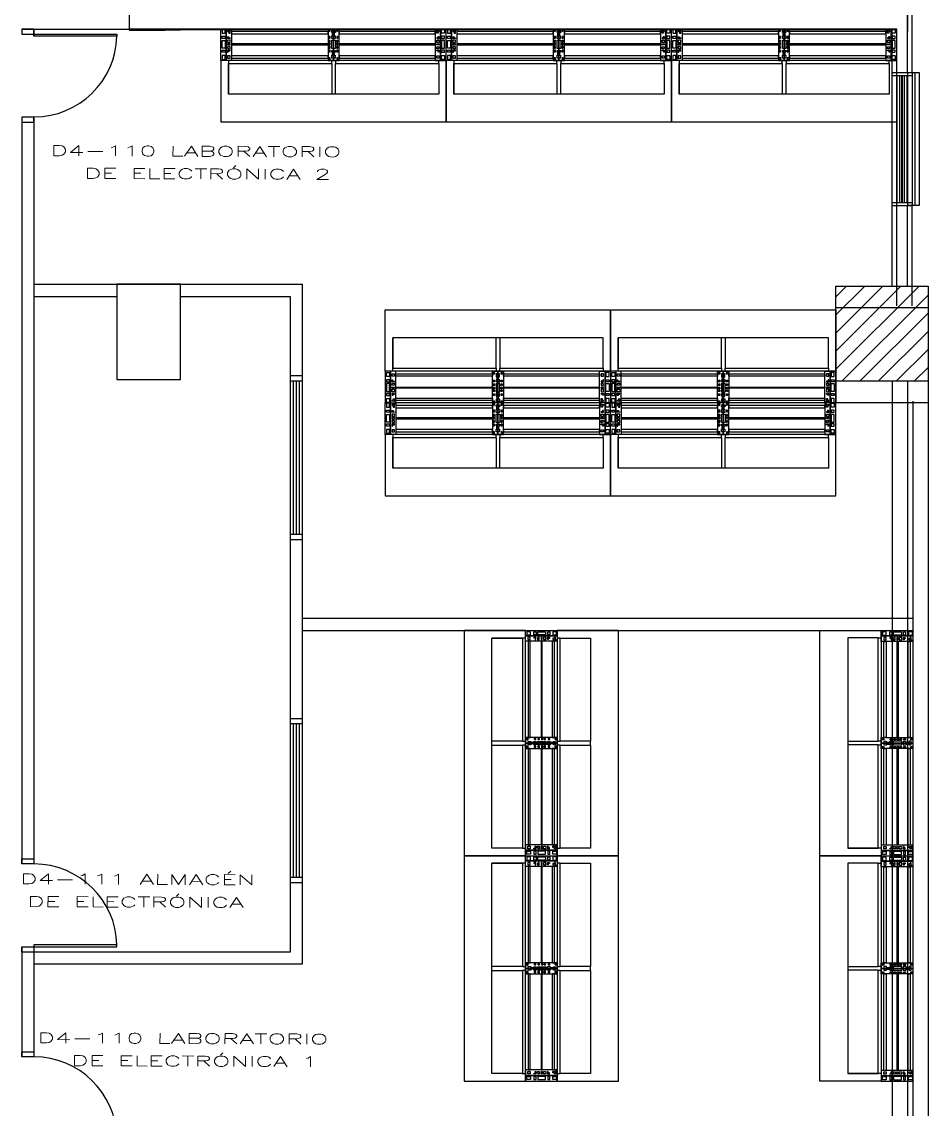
# Model space of a CAD drawing. Header units: metres. Extents: x 6495 to 6855, y 1254 to 1306.
# Drawn here: x 6546.28 to 6555.13, y 1271.83 to 1282.45 of the extents above; entities that cross this region are included whole.
import ezdxf

# ---------------------------------------------------------------- set-up
doc = ezdxf.new("R2010")
doc.units = ezdxf.units.M
for name, color, linetype in [('0-Grises', 252, 'Continuous'), ('0-Áreas', 150, 'Continuous'), ('A-MURO', 9, 'Continuous'), ('MUM_501', 7, 'Continuous')]:
    doc.layers.add(name, color=color, linetype=linetype)
doc.layers.add('0.Texto_Oficinas', color=7, linetype='Continuous', lineweight=20)
doc.styles.add('ROMANS', font='romans.shx')

# ---------------------------------------------------------------- blocks, each defined once
blk = doc.blocks.new('mueble2')
at = {"layer": 'MUM_501'}
for p, q in [((3455.39, 1505.995), (3455.427, 1505.995)), ((3456.435, 1505.697), (3456.435, 1505.995)), ((3454.413, 1505.359), (3455.355, 1505.359)), ((3455.463, 1505.359), (3456.405, 1505.359))]:
    blk.add_line(p, q, dxfattribs=at)
for points in [[(3454.309, 1506.267), (3454.309, 1505.668), (3456.509, 1505.668), (3456.509, 1506.267)], [(3454.382, 1505.995), (3455.39, 1505.995), (3455.39, 1505.697), (3454.382, 1505.697)], [(3455.427, 1505.995), (3456.435, 1505.995), (3456.435, 1505.697), (3455.427, 1505.697)], [(3454.355, 1505.618), (3454.324, 1505.618), (3454.324, 1505.656), (3454.355, 1505.656)], [(3454.382, 1505.668), (3455.39, 1505.668), (3455.39, 1505.697), (3454.382, 1505.697)], [(3454.416, 1505.62), (3455.355, 1505.62), (3455.355, 1505.643), (3454.416, 1505.643)], [(3455.425, 1505.642), (3455.425, 1505.615), (3455.425, 1505.615), (3455.418, 1505.615), (3455.418, 1505.584), (3455.425, 1505.584), (3455.425, 1505.568), (3455.391, 1505.568), (3455.391, 1505.585), (3455.402, 1505.585), (3455.402, 1505.615), (3455.392, 1505.615), (3455.392, 1505.643), (3455.425, 1505.643)], [(3455.427, 1505.668), (3456.435, 1505.668), (3456.435, 1505.697), (3455.427, 1505.697)], [(3455.463, 1505.62), (3456.405, 1505.62), (3456.405, 1505.643), (3455.463, 1505.643)], [(3456.466, 1505.618), (3456.497, 1505.618), (3456.497, 1505.656), (3456.466, 1505.656)], [(3454.401, 1505.514), (3454.401, 1505.503), (3454.377, 1505.503), (3454.377, 1505.514)], [(3455.355, 1505.513), (3454.416, 1505.513), (3454.416, 1505.504), (3455.355, 1505.504)], [(3455.391, 1505.55), (3455.425, 1505.55), (3455.425, 1505.468), (3455.391, 1505.468)], [(3456.405, 1505.513), (3455.463, 1505.513), (3455.463, 1505.504), (3456.405, 1505.504)], [(3456.419, 1505.514), (3456.419, 1505.503), (3456.443, 1505.503), (3456.443, 1505.514)], [(3454.355, 1505.363), (3454.324, 1505.363), (3454.324, 1505.401), (3454.355, 1505.401)], [(3454.401, 1505.492), (3454.401, 1505.468), (3454.377, 1505.468), (3454.377, 1505.492)], [(3454.389, 1505.445), (3454.401, 1505.445), (3454.401, 1505.451), (3454.377, 1505.451), (3454.377, 1505.434), (3454.389, 1505.434)], [(3454.416, 1505.384), (3455.355, 1505.384), (3455.355, 1505.406), (3454.416, 1505.406)], [(3455.425, 1505.451), (3455.425, 1505.424), (3455.425, 1505.424), (3455.418, 1505.424), (3455.418, 1505.394), (3455.425, 1505.394), (3455.425, 1505.377), (3455.391, 1505.377), (3455.391, 1505.394), (3455.402, 1505.394), (3455.402, 1505.424), (3455.392, 1505.424), (3455.392, 1505.452), (3455.425, 1505.452)], [(3455.463, 1505.384), (3456.405, 1505.384), (3456.405, 1505.406), (3455.463, 1505.406)], [(3456.419, 1505.492), (3456.419, 1505.468), (3456.443, 1505.468), (3456.443, 1505.492)], [(3456.432, 1505.445), (3456.419, 1505.445), (3456.419, 1505.451), (3456.443, 1505.451), (3456.443, 1505.434), (3456.432, 1505.434)], [(3456.466, 1505.363), (3456.497, 1505.363), (3456.497, 1505.401), (3456.466, 1505.401)]]:
    blk.add_lwpolyline(points, close=True, dxfattribs=at)
for points in [[(3454.309, 1505.668), (3454.309, 1505.359), (3454.363, 1505.359), (3454.363, 1505.668), (3454.309, 1505.668)], [(3454.363, 1505.668), (3454.363, 1505.359), (3454.416, 1505.359), (3454.416, 1505.668), (3454.363, 1505.668)], [(3454.401, 1505.643), (3454.401, 1505.621), (3454.377, 1505.621), (3454.377, 1505.643), (3454.401, 1505.643)], [(3455.355, 1505.668), (3455.355, 1505.359), (3455.409, 1505.359), (3455.409, 1505.668), (3455.355, 1505.668)], [(3455.366, 1505.656), (3455.366, 1505.641), (3455.378, 1505.641), (3455.378, 1505.657), (3455.366, 1505.657)], [(3455.409, 1505.668), (3455.409, 1505.359), (3455.463, 1505.359), (3455.463, 1505.668), (3455.409, 1505.668)], [(3455.442, 1505.656), (3455.442, 1505.641), (3455.454, 1505.641), (3455.454, 1505.657), (3455.442, 1505.657)], [(3456.458, 1505.668), (3456.458, 1505.359), (3456.405, 1505.359), (3456.405, 1505.668), (3456.458, 1505.668)], [(3456.419, 1505.643), (3456.419, 1505.621), (3456.443, 1505.621), (3456.443, 1505.643), (3456.419, 1505.643)], [(3456.509, 1505.668), (3456.509, 1505.359), (3456.458, 1505.359), (3456.458, 1505.668), (3456.509, 1505.668)], [(3454.324, 1505.585), (3454.324, 1505.564), (3454.355, 1505.564), (3454.355, 1505.585), (3454.324, 1505.585)], [(3454.324, 1505.547), (3454.324, 1505.471), (3454.355, 1505.471), (3454.355, 1505.547), (3454.324, 1505.547)], [(3454.384, 1505.585), (3454.384, 1505.572), (3454.401, 1505.572), (3454.401, 1505.565), (3454.377, 1505.565), (3454.377, 1505.585), (3454.384, 1505.585)], [(3454.401, 1505.55), (3454.401, 1505.532), (3454.377, 1505.532), (3454.377, 1505.545), (3454.384, 1505.545), (3454.384, 1505.551), (3454.401, 1505.551), (3454.401, 1505.55)], [(3455.366, 1505.581), (3455.366, 1505.566), (3455.378, 1505.566), (3455.378, 1505.582), (3455.366, 1505.582)], [(3455.366, 1505.544), (3455.366, 1505.53), (3455.378, 1505.53), (3455.378, 1505.546), (3455.366, 1505.546)], [(3455.366, 1505.511), (3455.366, 1505.496), (3455.378, 1505.496), (3455.378, 1505.512), (3455.366, 1505.512)], [(3455.443, 1505.581), (3455.443, 1505.566), (3455.455, 1505.566), (3455.455, 1505.582), (3455.443, 1505.582)], [(3455.443, 1505.544), (3455.443, 1505.53), (3455.455, 1505.53), (3455.455, 1505.546), (3455.443, 1505.546)], [(3455.443, 1505.511), (3455.443, 1505.496), (3455.455, 1505.496), (3455.455, 1505.512), (3455.443, 1505.512)], [(3456.437, 1505.585), (3456.437, 1505.572), (3456.419, 1505.572), (3456.419, 1505.565), (3456.443, 1505.565), (3456.443, 1505.585), (3456.437, 1505.585)], [(3456.419, 1505.55), (3456.419, 1505.532), (3456.443, 1505.532), (3456.443, 1505.545), (3456.437, 1505.545), (3456.437, 1505.551), (3456.419, 1505.551), (3456.419, 1505.55)], [(3456.497, 1505.585), (3456.497, 1505.564), (3456.466, 1505.564), (3456.466, 1505.585), (3456.497, 1505.585)], [(3456.497, 1505.547), (3456.497, 1505.471), (3456.466, 1505.471), (3456.466, 1505.547), (3456.497, 1505.547)], [(3454.324, 1505.451), (3454.324, 1505.43), (3454.355, 1505.43), (3454.355, 1505.451), (3454.324, 1505.451)], [(3454.388, 1505.399), (3454.401, 1505.399), (3454.401, 1505.376), (3454.377, 1505.376), (3454.377, 1505.384), (3454.388, 1505.384), (3454.388, 1505.399)], [(3455.366, 1505.485), (3455.366, 1505.471), (3455.378, 1505.471), (3455.378, 1505.487), (3455.366, 1505.487)], [(3455.366, 1505.446), (3455.366, 1505.431), (3455.378, 1505.431), (3455.378, 1505.447), (3455.366, 1505.447)], [(3455.443, 1505.485), (3455.443, 1505.471), (3455.455, 1505.471), (3455.455, 1505.487), (3455.443, 1505.487)], [(3455.443, 1505.446), (3455.443, 1505.431), (3455.455, 1505.431), (3455.455, 1505.447), (3455.443, 1505.447)], [(3456.432, 1505.399), (3456.419, 1505.399), (3456.419, 1505.376), (3456.443, 1505.376), (3456.443, 1505.384), (3456.432, 1505.384), (3456.432, 1505.399)], [(3456.497, 1505.451), (3456.497, 1505.43), (3456.466, 1505.43), (3456.466, 1505.451), (3456.497, 1505.451)], [(3454.401, 1505.373), (3454.401, 1505.368), (3454.406, 1505.368), (3454.406, 1505.373), (3454.401, 1505.373)], [(3455.366, 1505.378), (3455.366, 1505.364), (3455.378, 1505.364), (3455.378, 1505.38), (3455.366, 1505.38)], [(3455.443, 1505.378), (3455.443, 1505.364), (3455.455, 1505.364), (3455.455, 1505.38), (3455.443, 1505.38)], [(3456.419, 1505.373), (3456.419, 1505.368), (3456.415, 1505.368), (3456.415, 1505.373), (3456.419, 1505.373)]]:
    blk.add_lwpolyline(points, dxfattribs=at)
blk = doc.blocks.new('mueble')
at = {"layer": 'MUM_501'}
for p, q in [((3576.475, 1500.975), (3576.512, 1500.975)), ((3577.52, 1500.677), (3577.52, 1500.975)), ((3577.52, 1500.31), (3577.52, 1500.012)), ((3576.475, 1500.012), (3576.512, 1500.012))]:
    blk.add_line(p, q, dxfattribs=at)
for points in [[(3575.394, 1501.247), (3575.394, 1500.648), (3577.594, 1500.648), (3577.594, 1501.247)], [(3575.468, 1500.975), (3576.475, 1500.975), (3576.475, 1500.677), (3575.468, 1500.677)], [(3576.512, 1500.975), (3577.52, 1500.975), (3577.52, 1500.677), (3576.512, 1500.677)], [(3575.44, 1500.599), (3575.409, 1500.599), (3575.409, 1500.636), (3575.44, 1500.636)], [(3575.468, 1500.648), (3576.475, 1500.648), (3576.475, 1500.677), (3575.468, 1500.677)], [(3575.502, 1500.601), (3576.441, 1500.601), (3576.441, 1500.623), (3575.502, 1500.623)], [(3576.511, 1500.622), (3576.511, 1500.595), (3576.511, 1500.595), (3576.503, 1500.595), (3576.503, 1500.565), (3576.51, 1500.565), (3576.51, 1500.548), (3576.476, 1500.548), (3576.476, 1500.565), (3576.487, 1500.565), (3576.487, 1500.595), (3576.478, 1500.595), (3576.478, 1500.623), (3576.511, 1500.623)], [(3576.512, 1500.648), (3577.52, 1500.648), (3577.52, 1500.677), (3576.512, 1500.677)], [(3576.548, 1500.601), (3577.49, 1500.601), (3577.49, 1500.623), (3576.548, 1500.623)], [(3577.551, 1500.599), (3577.582, 1500.599), (3577.582, 1500.636), (3577.551, 1500.636)], [(3576.476, 1500.53), (3576.51, 1500.53), (3576.51, 1500.448), (3576.476, 1500.448)], [(3575.487, 1500.495), (3575.487, 1500.484), (3575.463, 1500.484), (3575.463, 1500.495)], [(3575.487, 1500.472), (3575.487, 1500.449), (3575.463, 1500.449), (3575.463, 1500.472)], [(3575.474, 1500.426), (3575.487, 1500.426), (3575.487, 1500.432), (3575.463, 1500.432), (3575.463, 1500.414), (3575.474, 1500.414)], [(3576.441, 1500.493), (3575.502, 1500.493), (3575.502, 1500.485), (3576.441, 1500.485)], [(3576.511, 1500.431), (3576.511, 1500.405), (3576.511, 1500.405), (3576.503, 1500.405), (3576.503, 1500.374), (3576.51, 1500.374), (3576.51, 1500.357), (3576.476, 1500.357), (3576.476, 1500.374), (3576.487, 1500.374), (3576.487, 1500.405), (3576.478, 1500.405), (3576.478, 1500.433), (3576.511, 1500.433)], [(3577.49, 1500.493), (3576.548, 1500.493), (3576.548, 1500.485), (3577.49, 1500.485)], [(3577.505, 1500.495), (3577.505, 1500.484), (3577.529, 1500.484), (3577.529, 1500.495)], [(3577.505, 1500.472), (3577.505, 1500.449), (3577.529, 1500.449), (3577.529, 1500.472)], [(3577.517, 1500.426), (3577.505, 1500.426), (3577.505, 1500.432), (3577.529, 1500.432), (3577.529, 1500.414), (3577.517, 1500.414)], [(3575.394, 1500.339), (3575.394, 1499.739), (3577.594, 1499.739), (3577.594, 1500.339)], [(3575.44, 1500.344), (3575.409, 1500.344), (3575.409, 1500.381), (3575.44, 1500.381)], [(3575.468, 1500.31), (3576.475, 1500.31), (3576.475, 1500.339), (3575.468, 1500.339)], [(3575.468, 1500.31), (3576.475, 1500.31), (3576.475, 1500.012), (3575.468, 1500.012)], [(3575.502, 1500.364), (3576.441, 1500.364), (3576.441, 1500.387), (3575.502, 1500.387)], [(3576.512, 1500.31), (3577.52, 1500.31), (3577.52, 1500.339), (3576.512, 1500.339)], [(3576.512, 1500.31), (3577.52, 1500.31), (3577.52, 1500.012), (3576.512, 1500.012)], [(3576.548, 1500.364), (3577.49, 1500.364), (3577.49, 1500.387), (3576.548, 1500.387)], [(3577.551, 1500.344), (3577.582, 1500.344), (3577.582, 1500.381), (3577.551, 1500.381)]]:
    blk.add_lwpolyline(points, close=True, dxfattribs=at)
for points in [[(3575.394, 1500.648), (3575.394, 1500.339), (3575.448, 1500.339), (3575.448, 1500.648), (3575.394, 1500.648)], [(3575.448, 1500.648), (3575.448, 1500.339), (3575.502, 1500.339), (3575.502, 1500.648), (3575.448, 1500.648)], [(3575.487, 1500.624), (3575.487, 1500.602), (3575.463, 1500.602), (3575.463, 1500.624), (3575.487, 1500.624)], [(3576.441, 1500.648), (3576.441, 1500.339), (3576.494, 1500.339), (3576.494, 1500.648), (3576.441, 1500.648)], [(3576.451, 1500.636), (3576.451, 1500.621), (3576.463, 1500.621), (3576.463, 1500.637), (3576.451, 1500.637)], [(3576.494, 1500.648), (3576.494, 1500.339), (3576.548, 1500.339), (3576.548, 1500.648), (3576.494, 1500.648)], [(3576.527, 1500.636), (3576.527, 1500.621), (3576.54, 1500.621), (3576.54, 1500.637), (3576.527, 1500.637)], [(3577.543, 1500.648), (3577.543, 1500.339), (3577.49, 1500.339), (3577.49, 1500.648), (3577.543, 1500.648)], [(3577.505, 1500.624), (3577.505, 1500.602), (3577.529, 1500.602), (3577.529, 1500.624), (3577.505, 1500.624)], [(3577.594, 1500.648), (3577.594, 1500.339), (3577.543, 1500.339), (3577.543, 1500.648), (3577.594, 1500.648)], [(3575.409, 1500.565), (3575.409, 1500.544), (3575.44, 1500.544), (3575.44, 1500.565), (3575.409, 1500.565)], [(3575.409, 1500.527), (3575.409, 1500.451), (3575.44, 1500.451), (3575.44, 1500.527), (3575.409, 1500.527)], [(3575.469, 1500.565), (3575.469, 1500.552), (3575.487, 1500.552), (3575.487, 1500.546), (3575.463, 1500.546), (3575.463, 1500.565), (3575.469, 1500.565)], [(3575.487, 1500.53), (3575.487, 1500.513), (3575.463, 1500.513), (3575.463, 1500.525), (3575.47, 1500.525), (3575.47, 1500.531), (3575.487, 1500.531), (3575.487, 1500.53)], [(3576.451, 1500.561), (3576.451, 1500.547), (3576.463, 1500.547), (3576.463, 1500.563), (3576.451, 1500.563)], [(3576.451, 1500.525), (3576.451, 1500.51), (3576.463, 1500.51), (3576.463, 1500.526), (3576.451, 1500.526)], [(3576.528, 1500.561), (3576.528, 1500.547), (3576.54, 1500.547), (3576.54, 1500.563), (3576.528, 1500.563)], [(3576.528, 1500.525), (3576.528, 1500.51), (3576.54, 1500.51), (3576.54, 1500.526), (3576.528, 1500.526)], [(3577.522, 1500.565), (3577.522, 1500.552), (3577.505, 1500.552), (3577.505, 1500.546), (3577.529, 1500.546), (3577.529, 1500.565), (3577.522, 1500.565)], [(3577.505, 1500.53), (3577.505, 1500.513), (3577.529, 1500.513), (3577.529, 1500.525), (3577.522, 1500.525), (3577.522, 1500.531), (3577.505, 1500.531), (3577.505, 1500.53)], [(3577.582, 1500.565), (3577.582, 1500.544), (3577.551, 1500.544), (3577.551, 1500.565), (3577.582, 1500.565)], [(3577.582, 1500.527), (3577.582, 1500.451), (3577.551, 1500.451), (3577.551, 1500.527), (3577.582, 1500.527)], [(3575.409, 1500.431), (3575.409, 1500.41), (3575.44, 1500.41), (3575.44, 1500.431), (3575.409, 1500.431)], [(3576.451, 1500.491), (3576.451, 1500.477), (3576.463, 1500.477), (3576.463, 1500.492), (3576.451, 1500.492)], [(3576.451, 1500.466), (3576.451, 1500.451), (3576.463, 1500.451), (3576.463, 1500.467), (3576.451, 1500.467)], [(3576.451, 1500.426), (3576.451, 1500.411), (3576.463, 1500.411), (3576.463, 1500.427), (3576.451, 1500.427)], [(3576.528, 1500.491), (3576.528, 1500.477), (3576.54, 1500.477), (3576.54, 1500.492), (3576.528, 1500.492)], [(3576.528, 1500.466), (3576.528, 1500.451), (3576.54, 1500.451), (3576.54, 1500.467), (3576.528, 1500.467)], [(3576.528, 1500.426), (3576.528, 1500.411), (3576.54, 1500.411), (3576.54, 1500.427), (3576.528, 1500.427)], [(3577.582, 1500.431), (3577.582, 1500.41), (3577.551, 1500.41), (3577.551, 1500.431), (3577.582, 1500.431)], [(3575.474, 1500.379), (3575.487, 1500.379), (3575.487, 1500.356), (3575.463, 1500.356), (3575.463, 1500.364), (3575.474, 1500.364), (3575.474, 1500.379)], [(3575.487, 1500.353), (3575.487, 1500.349), (3575.491, 1500.349), (3575.491, 1500.353), (3575.487, 1500.353)], [(3576.451, 1500.359), (3576.451, 1500.344), (3576.463, 1500.344), (3576.463, 1500.36), (3576.451, 1500.36)], [(3576.528, 1500.359), (3576.528, 1500.344), (3576.54, 1500.344), (3576.54, 1500.36), (3576.528, 1500.36)], [(3577.505, 1500.353), (3577.505, 1500.349), (3577.5, 1500.349), (3577.5, 1500.353), (3577.505, 1500.353)], [(3577.518, 1500.379), (3577.505, 1500.379), (3577.505, 1500.356), (3577.529, 1500.356), (3577.529, 1500.364), (3577.518, 1500.364), (3577.518, 1500.379)]]:
    blk.add_lwpolyline(points, dxfattribs=at)

msp = doc.modelspace()

# ---------------------------------------------------------------- hatches: boundary and pattern name
at = {"layer": '0-Grises'}
h = msp.add_hatch(dxfattribs=at)
h.set_pattern_fill('ANSI31', color=8, style=0)
h.set_pattern_definition([(45, (6370.32747, 1033.63199), (-0.08838835, 0.08838835), [])])
h.paths.add_polyline_path([(6554.23, 1278.935), (6555.13, 1278.935), (6555.13, 1279.865), (6554.23, 1279.865)])

# ---------------------------------------------------------------- linework, layer by layer
for p, q in [((6547.33, 1282.946), (6547.33, 1282.365)), ((6547.33, 1282.946), (6547.33, 1282.375)), ((6554.93, 1282.95), (6554.93, 1282.35)), ((6554.93, 1281.95), (6554.93, 1282.95)), ((6554.975, 1281.95), (6554.975, 1282.95)), ((6546.28, 1282.375), (6546.39, 1282.375)), ((6554.825, 1282.375), (6547.33, 1282.375)), ((6547.331, 1282.365), (6547.33, 1282.368)), ((6547.33, 1282.365), (6547.68, 1282.365)), ((6547.68, 1282.368), (6547.83, 1282.368)), ((6554.78, 1282.368), (6547.83, 1282.368)), ((6554.78, 1281.95), (6554.78, 1282.368)), ((6554.78, 1281.95), (6554.93, 1281.95)), ((6554.78, 1280.65), (6554.78, 1281.95)), ((6554.78, 1281.92), (6554.93, 1281.92)), ((6554.825, 1281.95), (6554.975, 1281.95)), ((6554.825, 1280.65), (6554.825, 1281.95)), ((6554.825, 1281.92), (6554.975, 1281.92)), ((6554.83, 1280.68), (6554.83, 1281.92)), ((6554.855, 1280.68), (6554.855, 1281.92)), ((6554.875, 1280.68), (6554.875, 1281.92)), ((6554.88, 1280.68), (6554.88, 1281.92)), ((6554.9, 1280.68), (6554.9, 1281.92)), ((6554.925, 1280.68), (6554.925, 1281.92)), ((6554.93, 1281.95), (6554.93, 1280.65)), ((6554.93, 1281.95), (6555, 1281.95)), ((6554.975, 1281.95), (6554.975, 1280.65)), ((6554.975, 1281.95), (6555.045, 1281.95)), ((6555, 1281.95), (6555, 1280.65)), ((6555.045, 1281.95), (6555.045, 1280.65)), ((6554.78, 1280.68), (6554.93, 1280.68)), ((6554.78, 1279.865), (6554.78, 1280.65)), ((6554.78, 1280.65), (6554.93, 1280.65)), ((6554.825, 1280.68), (6554.975, 1280.68)), ((6554.825, 1279.671), (6554.825, 1280.65)), ((6554.825, 1280.65), (6554.975, 1280.65)), ((6554.93, 1279.865), (6554.93, 1280.65)), ((6555, 1280.65), (6554.93, 1280.65)), ((6554.975, 1279.671), (6554.975, 1280.65)), ((6555.045, 1280.65), (6554.975, 1280.65)), ((6547.21, 1279.882), (6547.21, 1278.952)), ((6547.83, 1279.882), (6547.21, 1279.882)), ((6547.83, 1278.952), (6547.83, 1279.882)), ((6554.23, 1278.935), (6554.23, 1279.865)), ((6554.23, 1279.865), (6555.13, 1279.865)), ((6555.13, 1279.865), (6555.13, 1278.935)), ((6554.23, 1278.724), (6554.23, 1279.654)), ((6554.23, 1279.654), (6555.13, 1279.654)), ((6555.13, 1279.654), (6555.131, 1278.851)), ((6547.21, 1278.952), (6547.83, 1278.952)), ((6555.13, 1278.935), (6554.23, 1278.935)), ((6554.78, 1278.935), (6554.78, 1271.485)), ((6554.93, 1278.935), (6554.93, 1271.485)), ((6555.132, 1278.89), (6555.132, 1271.44)), ((6555.13, 1278.724), (6554.23, 1278.724)), ((6554.982, 1278.741), (6554.982, 1271.44))]:
    msp.add_line(p, q, dxfattribs=at)
at = {"layer": '0-Áreas'}
msp.add_line((6546.4, 1282.375), (6547.33, 1282.375), dxfattribs=at)
for points in [[(6546.4, 1282.375), (6546.28, 1282.375), (6546.28, 1282.325), (6546.4, 1282.325)], [(6546.4, 1282.325), (6547.21, 1282.325), (6547.21, 1282.305), (6546.4, 1282.305)], [(6546.4, 1281.515), (6546.28, 1281.515), (6546.28, 1281.465), (6546.4, 1281.465)], [(6546.4, 1274.222), (6546.28, 1274.222), (6546.28, 1274.272), (6546.4, 1274.272)], [(6546.4, 1273.362), (6546.28, 1273.362), (6546.28, 1273.412), (6546.4, 1273.412)], [(6546.4, 1273.412), (6547.21, 1273.412), (6547.21, 1273.432), (6546.4, 1273.432)], [(6546.4, 1272.338), (6546.28, 1272.338), (6546.28, 1272.388), (6546.4, 1272.388)]]:
    msp.add_lwpolyline(points, close=True, dxfattribs=at)
for centre, start, end in [((6546.399, 1282.327), 270.0796, 358.488), ((6546.399, 1273.411), 1.512, 89.9204), ((6546.399, 1271.527), 1.512, 89.9204)]:
    msp.add_arc(centre, 0.811, start, end, dxfattribs=at)
at = {"layer": 'A-MURO'}
for p, q in [((6546.28, 1282.375), (6546.28, 1282.325)), ((6546.4, 1282.375), (6546.4, 1282.305)), ((6546.28, 1281.515), (6546.28, 1274.222)), ((6546.4, 1281.515), (6546.4, 1274.222)), ((6548.9, 1278.991), (6549.02, 1278.991)), ((6548.9, 1278.941), (6549.02, 1278.941)), ((6548.93, 1278.941), (6548.93, 1277.441)), ((6548.96, 1278.941), (6548.96, 1277.441)), ((6548.99, 1278.941), (6548.99, 1277.441)), ((6548.9, 1277.441), (6549.02, 1277.441)), ((6548.9, 1277.391), (6549.02, 1277.391)), ((6549.02, 1276.622), (6554.982, 1276.622)), ((6549.02, 1276.502), (6554.982, 1276.502)), ((6548.9, 1275.642), (6549.02, 1275.642)), ((6548.9, 1275.592), (6549.02, 1275.592)), ((6548.93, 1275.592), (6548.93, 1274.092)), ((6548.96, 1275.592), (6548.96, 1274.092)), ((6548.99, 1275.592), (6548.99, 1274.092)), ((6548.9, 1274.092), (6549.02, 1274.092)), ((6548.9, 1274.042), (6549.02, 1274.042)), ((6546.28, 1273.412), (6546.28, 1272.338)), ((6546.4, 1273.432), (6546.4, 1272.338))]:
    msp.add_line(p, q, dxfattribs=at)
for points in [[(6546.4, 1279.882), (6549.02, 1279.882), (6549.02, 1273.242), (6546.4, 1273.242)], [(6546.4, 1279.762), (6547.21, 1279.762)], [(6547.83, 1279.762), (6548.9, 1279.762), (6548.9, 1273.362), (6546.4, 1273.362)]]:
    msp.add_lwpolyline(points, dxfattribs=at)

# ---------------------------------------------------------------- block references
for name, p, rotation in [('mueble2', (10004.734, 2787.734), 180), ('mueble2', (10006.934, 2787.734), 180), ('mueble2', (10009.134, 2787.734), 180), ('mueble2', (10006.339, 2784.083), 180), ('mueble2', (10008.539, 2784.083), 180), ('mueble', (8051.847, -2301.092), 90), ('mueble', (8051.847, -2303.292), 90)]:
    msp.add_blockref(name, p, dxfattribs=dict(at, rotation=rotation))
at = {"layer": 'A-MURO', "xscale": -1}
for p in [(10006.339, -226.635), (10008.539, -226.635)]:
    msp.add_blockref('mueble2', p, dxfattribs=at)
at = {"layer": 'A-MURO', "xscale": -1, "rotation": 90}
for p in [(8060.341, 4730.811), (8060.341, 4728.611)]:
    msp.add_blockref('mueble2', p, dxfattribs=at)

# ---------------------------------------------------------------- texts
at = {"layer": '0.Texto_Oficinas', "style": 'ROMANS', "width": 1.9}
for s, p in [('D4-110 LABORATORIO ', (6546.56, 1281.138)), ('DE ELECTRÓNICA 2 ', (6546.889, 1280.916)), ('D4-111 ALMACÉN ', (6546.264, 1274.027)), ('DE ELECTRÓNICA  ', (6546.333, 1273.805)), ('D4-110 LABORATORIO ', (6546.433, 1272.474)), ('DE ELECTRÓNICA 1 ', (6546.763, 1272.252))]:
    msp.add_text(s, height=0.1, rotation=359.7353, dxfattribs=at).set_placement(p)

doc.saveas('drawing.dxf')
